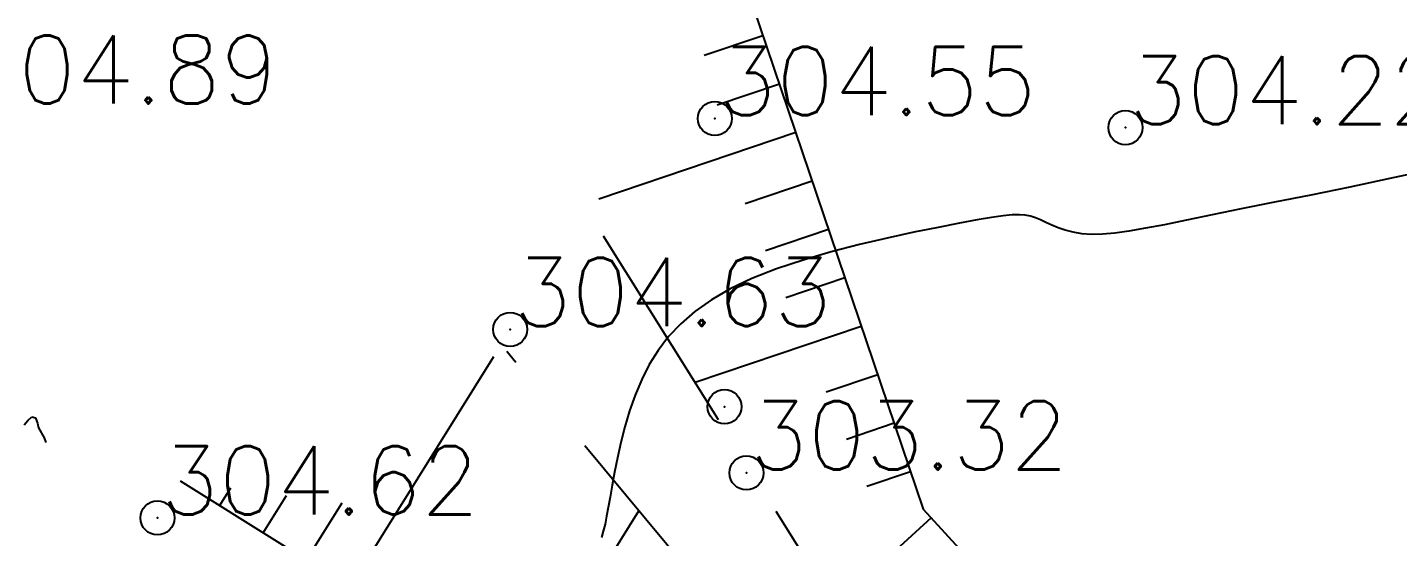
# Model space of a CAD drawing. Header units: millimetres. Extents: x 524954 to 526204, y 9523489 to 9524010.
# Drawn here: x 526005.84 to 526025.94, y 9523813.19 to 9523820.66 of the extents above; entities that cross this region are included whole.
import ezdxf

# ---------------------------------------------------------------- set-up
doc = ezdxf.new("R2010")
doc.units = ezdxf.units.MM
doc.header["$PDMODE"] = 32
doc.header["$PDSIZE"] = 0.5
doc.linetypes.add('ACAD_ISO12W100', pattern=[21, 12, -3, 0, -3, 0, -3])
doc.linetypes.add('CACHE2', pattern=[4.7625, 3.175, -1.5875])
for name, color, linetype in [('Arbre', 34, 'ACAD_ISO12W100'), ('Bas_Talus', 40, 'CACHE2'), ('CN_02_00', 4, 'Continuous'), ('Haut_Talus', 30, 'Continuous'), ('Talus', 2, 'Continuous'), ('TopoAlt', 3, 'Continuous'), ('TOPOJIS', 7, 'Continuous')]:
    doc.layers.add(name, color=color, linetype=linetype)
doc.styles.add('Simplex 1.0', font='Simplex.shx', dxfattribs={"width": 0.99, "height": 1})

# ---------------------------------------------------------------- blocks, each defined once
blk = doc.blocks.new('TCPOINT M')
at = {"color": 0}
blk.add_point((0, 0), dxfattribs=at)
at = {"layer": 'TopoAlt', "style": 'Simplex 1.0', "width": 0.99}
blk.add_attdef('ALT', (0.15, 0.15), '', height=1, dxfattribs=at)
blk = doc.blocks.new('v088')
at = {"color": 3, "linetype": 'Continuous'}
for p, q in [((3.189, 5.603), (3.247, 5.665)), ((3.247, 5.665), (3.304, 5.719)), ((3.304, 5.719), (3.358, 5.707)), ((3.358, 5.707), (3.385, 5.627)), ((3.385, 5.627), (3.4, 5.557)), ((3.4, 5.557), (3.485, 5.411)), ((3.485, 5.411), (3.508, 5.342))]:
    blk.add_line(p, q, dxfattribs=at)

msp = doc.modelspace()

# ---------------------------------------------------------------- linework, layer by layer
at = {"layer": 'Bas_Talus', "flags": 128}
for points in [[(526014.289, 9523817.598), (526018.793, 9523810.412), (526022.725, 9523805.249), (526025.26, 9523803.699), (526028.935, 9523802.665), (526035.981, 9523799.762), (526038.258, 9523799.296), (526042.918, 9523796.703), (526044.316, 9523795.722), (526047.683, 9523792.872), (526048.148, 9523791.838), (526051.101, 9523788.108), (526052.241, 9523783.292), (526052.81, 9523780.709), (526053.796, 9523775.573), (526054.871, 9523772.115), (526056.113, 9523765.907), (526057.933, 9523760.868), (526060.417, 9523751.763)], [(526058.834, 9523750.859), (526054.874, 9523761.678), (526052.719, 9523767.792), (526050.448, 9523772.385), (526051.028, 9523778.338), (526050.271, 9523783.977), (526048.171, 9523789.181), (526042.349, 9523792.03), (526038.681, 9523792.437), (526032.568, 9523795.169), (526027.379, 9523800.009), (526021.266, 9523805.765), (526019.627, 9523807.764), (526012.873, 9523815.903)]]:
    msp.add_lwpolyline(points, dxfattribs=at)
at = {"layer": 'CN_02_00', "elevation": 304, "flags": 128}
msp.add_lwpolyline([(526026.419, 9523818.568), (526025.823, 9523818.438), (526025.234, 9523818.314), (526024.665, 9523818.198), (526024.131, 9523818.091), (526023.644, 9523817.993), (526023.215, 9523817.906), (526022.842, 9523817.829), (526022.518, 9523817.763), (526022.238, 9523817.71), (526021.997, 9523817.668), (526021.788, 9523817.639), (526021.607, 9523817.623), (526021.448, 9523817.62), (526021.305, 9523817.631), (526021.177, 9523817.653), (526021.062, 9523817.683), (526020.958, 9523817.719), (526020.864, 9523817.757), (526020.778, 9523817.796), (526020.699, 9523817.833), (526020.625, 9523817.864), (526020.553, 9523817.888), (526020.477, 9523817.903), (526020.39, 9523817.909), (526020.284, 9523817.906), (526020.15, 9523817.892), (526019.983, 9523817.868), (526019.773, 9523817.832), (526019.513, 9523817.784), (526019.2, 9523817.724), (526018.842, 9523817.652), (526018.453, 9523817.567), (526018.044, 9523817.471), (526017.628, 9523817.363), (526017.219, 9523817.245), (526016.828, 9523817.115), (526016.469, 9523816.975), (526016.15, 9523816.824), (526015.873, 9523816.663), (526015.632, 9523816.492), (526015.424, 9523816.311), (526015.246, 9523816.121), (526015.093, 9523815.92), (526014.963, 9523815.711), (526014.852, 9523815.491), (526014.756, 9523815.264), (526014.674, 9523815.031), (526014.604, 9523814.798), (526014.545, 9523814.568), (526014.496, 9523814.346), (526014.454, 9523814.136), (526014.419, 9523813.942), (526014.388, 9523813.768), (526014.362, 9523813.618), (526014.337, 9523813.488), (526014.314, 9523813.373), (526014.289, 9523813.271), (526014.262, 9523813.175)], dxfattribs=at)
at = {"layer": 'Haut_Talus', "flags": 128}
for points in [[(526013.158, 9523827.175), (526016.477, 9523820.983), (526018.98, 9523813.589), (526022.318, 9523809.944), (526024.513, 9523806.068), (526032.544, 9523802.84), (526038.814, 9523801.855), (526041.913, 9523800.617), (526047.239, 9523796.072), (526052.251, 9523790.862), (526054.15, 9523787.729), (526056.467, 9523780.209), (526057.875, 9523770.625), (526060.602, 9523766.817), (526060.767, 9523761.87), (526061.346, 9523757.241), (526062.667, 9523753.861)], [(526056.64, 9523747.182), (526054.163, 9523755.757), (526050.695, 9523763.26), (526049.126, 9523767.052), (526047.554, 9523770.789), (526047.554, 9523773.839), (526048.379, 9523778.374), (526048.214, 9523781.342), (526046.56, 9523787.218), (526043.663, 9523788.556), (526036.232, 9523790.287), (526033.094, 9523792.019), (526029.543, 9523795.399), (526023.921, 9523800.035), (526020.123, 9523804.075), (526013.855, 9523810.396), (526008.091, 9523814)]]:
    msp.add_lwpolyline(points, dxfattribs=at)
at = {"layer": 'Talus'}
for p, q in [((526016.629, 9523820.534), (526015.768, 9523820.242)), ((526016.87, 9523819.823), (526015.958, 9523819.515)), ((526017.11, 9523819.113), (526014.225, 9523818.136)), ((526017.351, 9523818.403), (526016.37, 9523818.071)), ((526017.591, 9523817.692), (526016.667, 9523817.379)), ((526017.832, 9523816.982), (526016.964, 9523816.688)), ((526018.072, 9523816.271), (526015.637, 9523815.447)), ((526010.571, 9523812.449), (526012.684, 9523815.828)), ((526018.313, 9523815.561), (526017.557, 9523815.305)), ((526018.553, 9523814.851), (526017.854, 9523814.614)), ((526018.794, 9523814.14), (526018.151, 9523813.923)), ((526008.663, 9523813.642), (526008.826, 9523813.902)), ((526009.299, 9523813.244), (526009.643, 9523813.793)), ((526009.935, 9523812.847), (526010.459, 9523813.684)), ((526013.115, 9523810.859), (526014.81, 9523813.569)), ((526019.094, 9523813.465), (526017.687, 9523812.177))]:
    msp.add_line(p, q, dxfattribs=at)

# ---------------------------------------------------------------- block references
at = {"layer": 'Arbre'}
msp.add_blockref('v088', (526002.605, 9523809.225, 303.85), dxfattribs=at)
at = {"layer": 'TOPOJIS'}
ref = msp.add_blockref('TCPOINT M', (526004.809, 9523819.489, 304.89), dxfattribs=at)
ref.add_attrib('ALT', '304.89', (526004.859, 9523819.539, 304.89), dxfattribs={"layer": 'TopoAlt', "height": 1, "style": 'Simplex 1.0', "width": 0.99})
ref = msp.add_blockref('TCPOINT M', (526015.924, 9523819.32, 304.55), dxfattribs=at)
ref.add_attrib('ALT', '304.55', (526015.974, 9523819.37, 304.55), dxfattribs={"layer": 'TopoAlt', "height": 1, "style": 'Simplex 1.0', "width": 0.99})
ref = msp.add_blockref('TCPOINT M', (526021.945, 9523819.186, 304.22), dxfattribs=at)
ref.add_attrib('ALT', '304.22', (526021.995, 9523819.236, 304.22), dxfattribs={"layer": 'TopoAlt', "height": 1, "style": 'Simplex 1.0', "width": 0.99})
ref = msp.add_blockref('TCPOINT M', (526012.923, 9523816.227, 304.63), dxfattribs=at)
ref.add_attrib('ALT', '304.63', (526012.973, 9523816.277, 304.63), dxfattribs={"layer": 'TopoAlt', "height": 1, "style": 'Simplex 1.0', "width": 0.99})
msp.add_blockref('TCPOINT M', (526016.066, 9523815.094, 303.51), dxfattribs=at)
ref = msp.add_blockref('TCPOINT M', (526016.387, 9523814.123, 303.32), dxfattribs=at)
ref.add_attrib('ALT', '303.32', (526016.437, 9523814.173, 303.32), dxfattribs={"layer": 'TopoAlt', "height": 1, "style": 'Simplex 1.0', "width": 0.99})
ref = msp.add_blockref('TCPOINT M', (526007.75, 9523813.463, 304.62), dxfattribs=at)
ref.add_attrib('ALT', '304.62', (526007.8, 9523813.513, 304.62), dxfattribs={"layer": 'TopoAlt', "height": 1, "style": 'Simplex 1.0', "width": 0.99})

doc.saveas('drawing.dxf')
